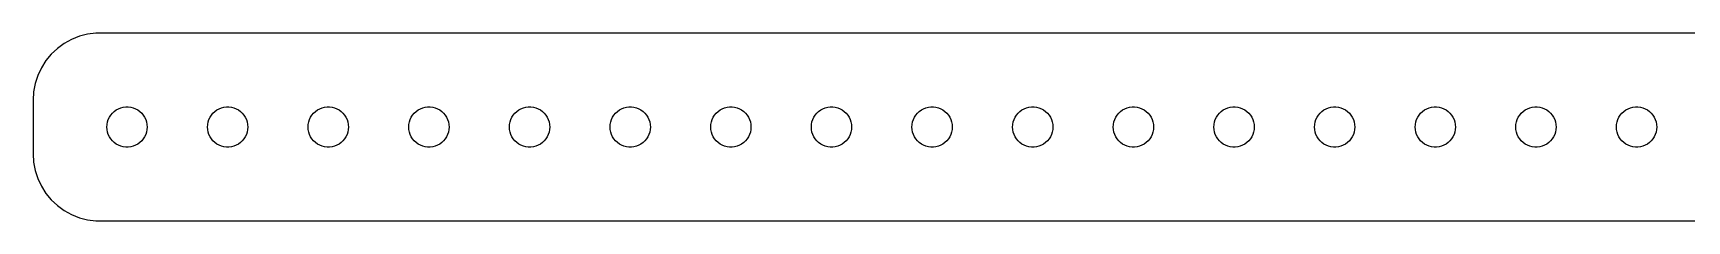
# Model space of a CAD drawing. Header units: metres. Extents: x -254 to 254, y 17 to 31.
# Drawn here: x -254.5 to -131.2, y 17 to 31 of the extents above; entities that cross this region are included whole.
import ezdxf

# ---------------------------------------------------------------- set-up
doc = ezdxf.new("R2010")
doc.units = ezdxf.units.M

msp = doc.modelspace()

# ---------------------------------------------------------------- linework, layer by layer
for p, q in [((-250.437, 30.9114), (-251.045, 30.7553)), ((-249.814, 30.9901), (-250.437, 30.9114)), ((249.814, 30.9901), (-249.814, 30.9901)), ((-252.687, 29.8526), (-253.145, 29.4227)), ((-252.179, 30.2216), (-252.687, 29.8526)), ((-251.629, 30.5241), (-252.179, 30.2216)), ((-251.045, 30.7553), (-251.629, 30.5241)), ((-253.882, 28.4088), (-254.149, 27.8406)), ((-253.545, 28.9389), (-253.882, 28.4088)), ((-253.145, 29.4227), (-253.545, 28.9389)), ((-254.343, 27.2434), (-254.461, 26.6267)), ((-254.149, 27.8406), (-254.343, 27.2434)), ((-254.461, 26.6267), (-254.5, 26)), ((-254.5, 26), (-254.5, 22)), ((-248.895, 24.5522), (-248.814, 24.7226)), ((-248.814, 24.7226), (-248.714, 24.8817)), ((-248.714, 24.8817), (-248.593, 25.0268)), ((-248.593, 25.0268), (-248.456, 25.1558)), ((-248.456, 25.1558), (-248.304, 25.2665)), ((-248.304, 25.2665), (-248.139, 25.3572)), ((-248.139, 25.3572), (-247.964, 25.4266)), ((-247.964, 25.4266), (-247.781, 25.4734)), ((-247.781, 25.4734), (-247.594, 25.497)), ((-247.594, 25.497), (-247.406, 25.497)), ((-247.406, 25.497), (-247.219, 25.4734)), ((-247.219, 25.4734), (-247.036, 25.4266)), ((-247.036, 25.4266), (-246.861, 25.3572)), ((-246.861, 25.3572), (-246.696, 25.2665)), ((-246.696, 25.2665), (-246.544, 25.1558)), ((-246.544, 25.1558), (-246.407, 25.0268)), ((-246.407, 25.0268), (-246.286, 24.8817)), ((-246.286, 24.8817), (-246.186, 24.7226)), ((-246.186, 24.7226), (-246.105, 24.5522)), ((-241.395, 24.5522), (-241.314, 24.7226)), ((-241.314, 24.7226), (-241.214, 24.8817)), ((-241.214, 24.8817), (-241.093, 25.0268)), ((-241.093, 25.0268), (-240.956, 25.1558)), ((-240.956, 25.1558), (-240.804, 25.2665)), ((-240.804, 25.2665), (-240.639, 25.3572)), ((-240.639, 25.3572), (-240.464, 25.4266)), ((-240.464, 25.4266), (-240.281, 25.4734)), ((-240.281, 25.4734), (-240.094, 25.497)), ((-240.094, 25.497), (-239.906, 25.497)), ((-239.906, 25.497), (-239.719, 25.4734)), ((-239.719, 25.4734), (-239.536, 25.4266)), ((-239.536, 25.4266), (-239.361, 25.3572)), ((-239.361, 25.3572), (-239.196, 25.2665)), ((-239.196, 25.2665), (-239.044, 25.1558)), ((-239.044, 25.1558), (-238.907, 25.0268)), ((-238.907, 25.0268), (-238.786, 24.8817)), ((-238.786, 24.8817), (-238.686, 24.7226)), ((-238.686, 24.7226), (-238.605, 24.5522)), ((-233.895, 24.5522), (-233.814, 24.7226)), ((-233.814, 24.7226), (-233.714, 24.8817)), ((-233.714, 24.8817), (-233.593, 25.0268)), ((-233.593, 25.0268), (-233.456, 25.1558)), ((-233.456, 25.1558), (-233.304, 25.2665)), ((-233.304, 25.2665), (-233.139, 25.3572)), ((-233.139, 25.3572), (-232.964, 25.4266)), ((-232.964, 25.4266), (-232.781, 25.4734)), ((-232.781, 25.4734), (-232.594, 25.497)), ((-232.594, 25.497), (-232.406, 25.497)), ((-232.406, 25.497), (-232.219, 25.4734)), ((-232.219, 25.4734), (-232.036, 25.4266)), ((-232.036, 25.4266), (-231.861, 25.3572)), ((-231.861, 25.3572), (-231.696, 25.2665)), ((-231.696, 25.2665), (-231.544, 25.1558)), ((-231.544, 25.1558), (-231.407, 25.0268)), ((-231.407, 25.0268), (-231.286, 24.8817)), ((-231.286, 24.8817), (-231.186, 24.7226)), ((-231.186, 24.7226), (-231.105, 24.5522)), ((-226.395, 24.5522), (-226.314, 24.7226)), ((-226.314, 24.7226), (-226.214, 24.8817)), ((-226.214, 24.8817), (-226.093, 25.0268)), ((-226.093, 25.0268), (-225.956, 25.1558)), ((-225.956, 25.1558), (-225.804, 25.2665)), ((-225.804, 25.2665), (-225.639, 25.3572)), ((-225.639, 25.3572), (-225.464, 25.4266)), ((-225.464, 25.4266), (-225.281, 25.4734)), ((-225.281, 25.4734), (-225.094, 25.497)), ((-225.094, 25.497), (-224.906, 25.497)), ((-224.906, 25.497), (-224.719, 25.4734)), ((-224.719, 25.4734), (-224.536, 25.4266)), ((-224.536, 25.4266), (-224.361, 25.3572)), ((-224.361, 25.3572), (-224.196, 25.2665)), ((-224.196, 25.2665), (-224.044, 25.1558)), ((-224.044, 25.1558), (-223.907, 25.0268)), ((-223.907, 25.0268), (-223.786, 24.8817)), ((-223.786, 24.8817), (-223.686, 24.7226)), ((-223.686, 24.7226), (-223.605, 24.5522)), ((-218.895, 24.5522), (-218.814, 24.7226)), ((-218.814, 24.7226), (-218.714, 24.8817)), ((-218.714, 24.8817), (-218.593, 25.0268)), ((-218.593, 25.0268), (-218.456, 25.1558)), ((-218.456, 25.1558), (-218.304, 25.2665)), ((-218.304, 25.2665), (-218.139, 25.3572)), ((-218.139, 25.3572), (-217.964, 25.4266)), ((-217.964, 25.4266), (-217.781, 25.4734)), ((-217.781, 25.4734), (-217.594, 25.497)), ((-217.594, 25.497), (-217.406, 25.497)), ((-217.406, 25.497), (-217.219, 25.4734)), ((-217.219, 25.4734), (-217.036, 25.4266)), ((-217.036, 25.4266), (-216.861, 25.3572)), ((-216.861, 25.3572), (-216.696, 25.2665)), ((-216.696, 25.2665), (-216.544, 25.1558)), ((-216.544, 25.1558), (-216.407, 25.0268)), ((-216.407, 25.0268), (-216.286, 24.8817)), ((-216.286, 24.8817), (-216.186, 24.7226)), ((-216.186, 24.7226), (-216.105, 24.5522)), ((-211.395, 24.5522), (-211.314, 24.7226)), ((-211.314, 24.7226), (-211.214, 24.8817)), ((-211.214, 24.8817), (-211.093, 25.0268)), ((-211.093, 25.0268), (-210.956, 25.1558)), ((-210.956, 25.1558), (-210.804, 25.2665)), ((-210.804, 25.2665), (-210.639, 25.3572)), ((-210.639, 25.3572), (-210.464, 25.4266)), ((-210.464, 25.4266), (-210.281, 25.4734)), ((-210.281, 25.4734), (-210.094, 25.497)), ((-210.094, 25.497), (-209.906, 25.497)), ((-209.906, 25.497), (-209.719, 25.4734)), ((-209.719, 25.4734), (-209.536, 25.4266)), ((-209.536, 25.4266), (-209.361, 25.3572)), ((-209.361, 25.3572), (-209.196, 25.2665)), ((-209.196, 25.2665), (-209.044, 25.1558)), ((-209.044, 25.1558), (-208.907, 25.0268)), ((-208.907, 25.0268), (-208.786, 24.8817)), ((-208.786, 24.8817), (-208.686, 24.7226)), ((-208.686, 24.7226), (-208.605, 24.5522)), ((-203.895, 24.5522), (-203.814, 24.7226)), ((-203.814, 24.7226), (-203.714, 24.8817)), ((-203.714, 24.8817), (-203.593, 25.0268)), ((-203.593, 25.0268), (-203.456, 25.1558)), ((-203.456, 25.1558), (-203.304, 25.2665)), ((-203.304, 25.2665), (-203.139, 25.3572)), ((-203.139, 25.3572), (-202.964, 25.4266)), ((-202.964, 25.4266), (-202.781, 25.4734)), ((-202.781, 25.4734), (-202.594, 25.497)), ((-202.594, 25.497), (-202.406, 25.497)), ((-202.406, 25.497), (-202.219, 25.4734)), ((-202.219, 25.4734), (-202.036, 25.4266)), ((-202.036, 25.4266), (-201.861, 25.3572)), ((-201.861, 25.3572), (-201.696, 25.2665)), ((-201.696, 25.2665), (-201.544, 25.1558)), ((-201.544, 25.1558), (-201.407, 25.0268)), ((-201.407, 25.0268), (-201.286, 24.8817)), ((-201.286, 24.8817), (-201.186, 24.7226)), ((-201.186, 24.7226), (-201.105, 24.5522)), ((-196.395, 24.5522), (-196.314, 24.7226)), ((-196.314, 24.7226), (-196.214, 24.8817)), ((-196.214, 24.8817), (-196.093, 25.0268)), ((-196.093, 25.0268), (-195.956, 25.1558)), ((-195.956, 25.1558), (-195.804, 25.2665)), ((-195.804, 25.2665), (-195.639, 25.3572)), ((-195.639, 25.3572), (-195.464, 25.4266)), ((-195.464, 25.4266), (-195.281, 25.4734)), ((-195.281, 25.4734), (-195.094, 25.497)), ((-195.094, 25.497), (-194.906, 25.497)), ((-194.906, 25.497), (-194.719, 25.4734)), ((-194.719, 25.4734), (-194.536, 25.4266)), ((-194.536, 25.4266), (-194.361, 25.3572)), ((-194.361, 25.3572), (-194.196, 25.2665)), ((-194.196, 25.2665), (-194.044, 25.1558)), ((-194.044, 25.1558), (-193.907, 25.0268)), ((-193.907, 25.0268), (-193.786, 24.8817)), ((-193.786, 24.8817), (-193.686, 24.7226)), ((-193.686, 24.7226), (-193.605, 24.5522)), ((-188.895, 24.5522), (-188.814, 24.7226)), ((-188.814, 24.7226), (-188.714, 24.8817)), ((-188.714, 24.8817), (-188.593, 25.0268)), ((-188.593, 25.0268), (-188.456, 25.1558)), ((-188.456, 25.1558), (-188.304, 25.2665)), ((-188.304, 25.2665), (-188.139, 25.3572)), ((-188.139, 25.3572), (-187.964, 25.4266)), ((-187.964, 25.4266), (-187.781, 25.4734)), ((-187.781, 25.4734), (-187.594, 25.497)), ((-187.594, 25.497), (-187.406, 25.497)), ((-187.406, 25.497), (-187.219, 25.4734)), ((-187.219, 25.4734), (-187.036, 25.4266)), ((-187.036, 25.4266), (-186.861, 25.3572)), ((-186.861, 25.3572), (-186.696, 25.2665)), ((-186.696, 25.2665), (-186.544, 25.1558)), ((-186.544, 25.1558), (-186.407, 25.0268)), ((-186.407, 25.0268), (-186.286, 24.8817)), ((-186.286, 24.8817), (-186.186, 24.7226)), ((-186.186, 24.7226), (-186.105, 24.5522)), ((-181.395, 24.5522), (-181.314, 24.7226)), ((-181.314, 24.7226), (-181.214, 24.8817)), ((-181.214, 24.8817), (-181.093, 25.0268)), ((-181.093, 25.0268), (-180.956, 25.1558)), ((-180.956, 25.1558), (-180.804, 25.2665)), ((-180.804, 25.2665), (-180.639, 25.3572)), ((-180.639, 25.3572), (-180.464, 25.4266)), ((-180.464, 25.4266), (-180.281, 25.4734)), ((-180.281, 25.4734), (-180.094, 25.497)), ((-180.094, 25.497), (-179.906, 25.497)), ((-179.906, 25.497), (-179.719, 25.4734)), ((-179.719, 25.4734), (-179.536, 25.4266)), ((-179.536, 25.4266), (-179.361, 25.3572)), ((-179.361, 25.3572), (-179.196, 25.2665)), ((-179.196, 25.2665), (-179.044, 25.1558)), ((-179.044, 25.1558), (-178.907, 25.0268)), ((-178.907, 25.0268), (-178.786, 24.8817)), ((-178.786, 24.8817), (-178.686, 24.7226)), ((-178.686, 24.7226), (-178.605, 24.5522)), ((-173.895, 24.5522), (-173.814, 24.7226)), ((-173.814, 24.7226), (-173.714, 24.8817)), ((-173.714, 24.8817), (-173.593, 25.0268)), ((-173.593, 25.0268), (-173.456, 25.1558)), ((-173.456, 25.1558), (-173.304, 25.2665)), ((-173.304, 25.2665), (-173.139, 25.3572)), ((-173.139, 25.3572), (-172.964, 25.4266)), ((-172.964, 25.4266), (-172.781, 25.4734)), ((-172.781, 25.4734), (-172.594, 25.497)), ((-172.594, 25.497), (-172.406, 25.497)), ((-172.406, 25.497), (-172.219, 25.4734)), ((-172.219, 25.4734), (-172.036, 25.4266)), ((-172.036, 25.4266), (-171.861, 25.3572)), ((-171.861, 25.3572), (-171.696, 25.2665)), ((-171.696, 25.2665), (-171.544, 25.1558)), ((-171.544, 25.1558), (-171.407, 25.0268)), ((-171.407, 25.0268), (-171.286, 24.8817)), ((-171.286, 24.8817), (-171.186, 24.7226)), ((-171.186, 24.7226), (-171.105, 24.5522)), ((-166.395, 24.5522), (-166.314, 24.7226)), ((-166.314, 24.7226), (-166.214, 24.8817)), ((-166.214, 24.8817), (-166.093, 25.0268)), ((-166.093, 25.0268), (-165.956, 25.1558)), ((-165.956, 25.1558), (-165.804, 25.2665)), ((-165.804, 25.2665), (-165.639, 25.3572)), ((-165.639, 25.3572), (-165.464, 25.4266)), ((-165.464, 25.4266), (-165.281, 25.4734)), ((-165.281, 25.4734), (-165.094, 25.497)), ((-165.094, 25.497), (-164.906, 25.497)), ((-164.906, 25.497), (-164.719, 25.4734)), ((-164.719, 25.4734), (-164.536, 25.4266)), ((-164.536, 25.4266), (-164.361, 25.3572)), ((-164.361, 25.3572), (-164.196, 25.2665)), ((-164.196, 25.2665), (-164.044, 25.1558)), ((-164.044, 25.1558), (-163.907, 25.0268)), ((-163.907, 25.0268), (-163.786, 24.8817)), ((-163.786, 24.8817), (-163.686, 24.7226)), ((-163.686, 24.7226), (-163.605, 24.5522)), ((-158.895, 24.5522), (-158.814, 24.7226)), ((-158.814, 24.7226), (-158.714, 24.8817)), ((-158.714, 24.8817), (-158.593, 25.0268)), ((-158.593, 25.0268), (-158.456, 25.1558)), ((-158.456, 25.1558), (-158.304, 25.2665)), ((-158.304, 25.2665), (-158.139, 25.3572)), ((-158.139, 25.3572), (-157.964, 25.4266)), ((-157.964, 25.4266), (-157.781, 25.4734)), ((-157.781, 25.4734), (-157.594, 25.497)), ((-157.594, 25.497), (-157.406, 25.497)), ((-157.406, 25.497), (-157.219, 25.4734)), ((-157.219, 25.4734), (-157.036, 25.4266)), ((-157.036, 25.4266), (-156.861, 25.3572)), ((-156.861, 25.3572), (-156.696, 25.2665)), ((-156.696, 25.2665), (-156.544, 25.1558)), ((-156.544, 25.1558), (-156.407, 25.0268)), ((-156.407, 25.0268), (-156.286, 24.8817)), ((-156.286, 24.8817), (-156.186, 24.7226)), ((-156.186, 24.7226), (-156.105, 24.5522)), ((-151.395, 24.5522), (-151.314, 24.7226)), ((-151.314, 24.7226), (-151.214, 24.8817)), ((-151.214, 24.8817), (-151.093, 25.0268)), ((-151.093, 25.0268), (-150.956, 25.1558)), ((-150.956, 25.1558), (-150.804, 25.2665)), ((-150.804, 25.2665), (-150.639, 25.3572)), ((-150.639, 25.3572), (-150.464, 25.4266)), ((-150.464, 25.4266), (-150.281, 25.4734)), ((-150.281, 25.4734), (-150.094, 25.497)), ((-150.094, 25.497), (-149.906, 25.497)), ((-149.906, 25.497), (-149.719, 25.4734)), ((-149.719, 25.4734), (-149.536, 25.4266)), ((-149.536, 25.4266), (-149.361, 25.3572)), ((-149.361, 25.3572), (-149.196, 25.2665)), ((-149.196, 25.2665), (-149.044, 25.1558)), ((-149.044, 25.1558), (-148.907, 25.0268)), ((-148.907, 25.0268), (-148.786, 24.8817)), ((-148.786, 24.8817), (-148.686, 24.7226)), ((-148.686, 24.7226), (-148.605, 24.5522)), ((-143.895, 24.5522), (-143.814, 24.7226)), ((-143.814, 24.7226), (-143.714, 24.8817)), ((-143.714, 24.8817), (-143.593, 25.0268)), ((-143.593, 25.0268), (-143.456, 25.1558)), ((-143.456, 25.1558), (-143.304, 25.2665)), ((-143.304, 25.2665), (-143.139, 25.3572)), ((-143.139, 25.3572), (-142.964, 25.4266)), ((-142.964, 25.4266), (-142.781, 25.4734)), ((-142.781, 25.4734), (-142.594, 25.497)), ((-142.594, 25.497), (-142.406, 25.497)), ((-142.406, 25.497), (-142.219, 25.4734)), ((-142.219, 25.4734), (-142.036, 25.4266)), ((-142.036, 25.4266), (-141.861, 25.3572)), ((-141.861, 25.3572), (-141.696, 25.2665)), ((-141.696, 25.2665), (-141.544, 25.1558)), ((-141.544, 25.1558), (-141.407, 25.0268)), ((-141.407, 25.0268), (-141.286, 24.8817)), ((-141.286, 24.8817), (-141.186, 24.7226)), ((-141.186, 24.7226), (-141.105, 24.5522)), ((-136.395, 24.5522), (-136.314, 24.7226)), ((-136.314, 24.7226), (-136.214, 24.8817)), ((-136.214, 24.8817), (-136.093, 25.0268)), ((-136.093, 25.0268), (-135.956, 25.1558)), ((-135.956, 25.1558), (-135.804, 25.2665)), ((-135.804, 25.2665), (-135.639, 25.3572)), ((-135.639, 25.3572), (-135.464, 25.4266)), ((-135.464, 25.4266), (-135.281, 25.4734)), ((-135.281, 25.4734), (-135.094, 25.497)), ((-135.094, 25.497), (-134.906, 25.497)), ((-134.906, 25.497), (-134.719, 25.4734)), ((-134.719, 25.4734), (-134.536, 25.4266)), ((-134.536, 25.4266), (-134.361, 25.3572)), ((-134.361, 25.3572), (-134.196, 25.2665)), ((-134.196, 25.2665), (-134.044, 25.1558)), ((-134.044, 25.1558), (-133.907, 25.0268)), ((-133.907, 25.0268), (-133.786, 24.8817)), ((-133.786, 24.8817), (-133.686, 24.7226)), ((-133.686, 24.7226), (-133.605, 24.5522)), ((-249, 24), (-248.988, 24.188)), ((-248.988, 23.812), (-249, 24)), ((-248.988, 24.188), (-248.953, 24.373)), ((-248.953, 23.627), (-248.988, 23.812)), ((-248.953, 24.373), (-248.895, 24.5522)), ((-248.895, 23.4478), (-248.953, 23.627)), ((-248.814, 23.2774), (-248.895, 23.4478)), ((-246.105, 23.4478), (-246.186, 23.2774)), ((-246.105, 24.5522), (-246.047, 24.373)), ((-246.047, 23.627), (-246.105, 23.4478)), ((-246.047, 24.373), (-246.012, 24.188)), ((-246.012, 23.812), (-246.047, 23.627)), ((-246.012, 24.188), (-246, 24)), ((-246, 24), (-246.012, 23.812)), ((-241.5, 24), (-241.488, 24.188)), ((-241.488, 23.812), (-241.5, 24)), ((-241.488, 24.188), (-241.453, 24.373)), ((-241.453, 23.627), (-241.488, 23.812)), ((-241.453, 24.373), (-241.395, 24.5522)), ((-241.395, 23.4478), (-241.453, 23.627)), ((-241.314, 23.2774), (-241.395, 23.4478)), ((-238.605, 23.4478), (-238.686, 23.2774)), ((-238.605, 24.5522), (-238.547, 24.373)), ((-238.547, 23.627), (-238.605, 23.4478)), ((-238.547, 24.373), (-238.512, 24.188)), ((-238.512, 23.812), (-238.547, 23.627)), ((-238.512, 24.188), (-238.5, 24)), ((-238.5, 24), (-238.512, 23.812)), ((-234, 24), (-233.988, 24.188)), ((-233.988, 23.812), (-234, 24)), ((-233.988, 24.188), (-233.953, 24.373)), ((-233.953, 23.627), (-233.988, 23.812)), ((-233.953, 24.373), (-233.895, 24.5522)), ((-233.895, 23.4478), (-233.953, 23.627)), ((-233.814, 23.2774), (-233.895, 23.4478)), ((-231.105, 23.4478), (-231.186, 23.2774)), ((-231.105, 24.5522), (-231.047, 24.373)), ((-231.047, 23.627), (-231.105, 23.4478)), ((-231.047, 24.373), (-231.012, 24.188)), ((-231.012, 23.812), (-231.047, 23.627)), ((-231.012, 24.188), (-231, 24)), ((-231, 24), (-231.012, 23.812)), ((-226.5, 24), (-226.488, 24.188)), ((-226.488, 23.812), (-226.5, 24)), ((-226.488, 24.188), (-226.453, 24.373)), ((-226.453, 23.627), (-226.488, 23.812)), ((-226.453, 24.373), (-226.395, 24.5522)), ((-226.395, 23.4478), (-226.453, 23.627)), ((-226.314, 23.2774), (-226.395, 23.4478)), ((-223.605, 23.4478), (-223.686, 23.2774)), ((-223.605, 24.5522), (-223.547, 24.373)), ((-223.547, 23.627), (-223.605, 23.4478)), ((-223.547, 24.373), (-223.512, 24.188)), ((-223.512, 23.812), (-223.547, 23.627)), ((-223.512, 24.188), (-223.5, 24)), ((-223.5, 24), (-223.512, 23.812)), ((-219, 24), (-218.988, 24.188)), ((-218.988, 23.812), (-219, 24)), ((-218.988, 24.188), (-218.953, 24.373)), ((-218.953, 23.627), (-218.988, 23.812)), ((-218.953, 24.373), (-218.895, 24.5522)), ((-218.895, 23.4478), (-218.953, 23.627)), ((-218.814, 23.2774), (-218.895, 23.4478)), ((-216.105, 23.4478), (-216.186, 23.2774)), ((-216.105, 24.5522), (-216.047, 24.373)), ((-216.047, 23.627), (-216.105, 23.4478)), ((-216.047, 24.373), (-216.012, 24.188)), ((-216.012, 23.812), (-216.047, 23.627)), ((-216.012, 24.188), (-216, 24)), ((-216, 24), (-216.012, 23.812)), ((-211.5, 24), (-211.488, 24.188)), ((-211.488, 23.812), (-211.5, 24)), ((-211.488, 24.188), (-211.453, 24.373)), ((-211.453, 23.627), (-211.488, 23.812)), ((-211.453, 24.373), (-211.395, 24.5522)), ((-211.395, 23.4478), (-211.453, 23.627)), ((-211.314, 23.2774), (-211.395, 23.4478)), ((-208.605, 23.4478), (-208.686, 23.2774)), ((-208.605, 24.5522), (-208.547, 24.373)), ((-208.547, 23.627), (-208.605, 23.4478)), ((-208.547, 24.373), (-208.512, 24.188)), ((-208.512, 23.812), (-208.547, 23.627)), ((-208.512, 24.188), (-208.5, 24)), ((-208.5, 24), (-208.512, 23.812)), ((-204, 24), (-203.988, 24.188)), ((-203.988, 23.812), (-204, 24)), ((-203.988, 24.188), (-203.953, 24.373)), ((-203.953, 23.627), (-203.988, 23.812)), ((-203.953, 24.373), (-203.895, 24.5522)), ((-203.895, 23.4478), (-203.953, 23.627)), ((-203.814, 23.2774), (-203.895, 23.4478)), ((-201.105, 23.4478), (-201.186, 23.2774)), ((-201.105, 24.5522), (-201.047, 24.373)), ((-201.047, 23.627), (-201.105, 23.4478)), ((-201.047, 24.373), (-201.012, 24.188)), ((-201.012, 23.812), (-201.047, 23.627)), ((-201.012, 24.188), (-201, 24)), ((-201, 24), (-201.012, 23.812)), ((-196.5, 24), (-196.488, 24.188)), ((-196.488, 23.812), (-196.5, 24)), ((-196.488, 24.188), (-196.453, 24.373)), ((-196.453, 23.627), (-196.488, 23.812)), ((-196.453, 24.373), (-196.395, 24.5522)), ((-196.395, 23.4478), (-196.453, 23.627)), ((-196.314, 23.2774), (-196.395, 23.4478)), ((-193.605, 23.4478), (-193.686, 23.2774)), ((-193.605, 24.5522), (-193.547, 24.373)), ((-193.547, 23.627), (-193.605, 23.4478)), ((-193.547, 24.373), (-193.512, 24.188)), ((-193.512, 23.812), (-193.547, 23.627)), ((-193.512, 24.188), (-193.5, 24)), ((-193.5, 24), (-193.512, 23.812)), ((-189, 24), (-188.988, 24.188)), ((-188.988, 23.812), (-189, 24)), ((-188.988, 24.188), (-188.953, 24.373)), ((-188.953, 23.627), (-188.988, 23.812)), ((-188.953, 24.373), (-188.895, 24.5522)), ((-188.895, 23.4478), (-188.953, 23.627)), ((-188.814, 23.2774), (-188.895, 23.4478)), ((-186.105, 23.4478), (-186.186, 23.2774)), ((-186.105, 24.5522), (-186.047, 24.373)), ((-186.047, 23.627), (-186.105, 23.4478)), ((-186.047, 24.373), (-186.012, 24.188)), ((-186.012, 23.812), (-186.047, 23.627)), ((-186.012, 24.188), (-186, 24)), ((-186, 24), (-186.012, 23.812)), ((-181.5, 24), (-181.488, 24.188)), ((-181.488, 23.812), (-181.5, 24)), ((-181.488, 24.188), (-181.453, 24.373)), ((-181.453, 23.627), (-181.488, 23.812)), ((-181.453, 24.373), (-181.395, 24.5522)), ((-181.395, 23.4478), (-181.453, 23.627)), ((-181.314, 23.2774), (-181.395, 23.4478)), ((-178.605, 23.4478), (-178.686, 23.2774)), ((-178.605, 24.5522), (-178.547, 24.373)), ((-178.547, 23.627), (-178.605, 23.4478)), ((-178.547, 24.373), (-178.512, 24.188)), ((-178.512, 23.812), (-178.547, 23.627)), ((-178.512, 24.188), (-178.5, 24)), ((-178.5, 24), (-178.512, 23.812)), ((-174, 24), (-173.988, 24.188)), ((-173.988, 23.812), (-174, 24)), ((-173.988, 24.188), (-173.953, 24.373)), ((-173.953, 23.627), (-173.988, 23.812)), ((-173.953, 24.373), (-173.895, 24.5522)), ((-173.895, 23.4478), (-173.953, 23.627)), ((-173.814, 23.2774), (-173.895, 23.4478)), ((-171.105, 23.4478), (-171.186, 23.2774)), ((-171.105, 24.5522), (-171.047, 24.373)), ((-171.047, 23.627), (-171.105, 23.4478)), ((-171.047, 24.373), (-171.012, 24.188)), ((-171.012, 23.812), (-171.047, 23.627)), ((-171.012, 24.188), (-171, 24)), ((-171, 24), (-171.012, 23.812)), ((-166.5, 24), (-166.488, 24.188)), ((-166.488, 23.812), (-166.5, 24)), ((-166.488, 24.188), (-166.453, 24.373)), ((-166.453, 23.627), (-166.488, 23.812)), ((-166.453, 24.373), (-166.395, 24.5522)), ((-166.395, 23.4478), (-166.453, 23.627)), ((-166.314, 23.2774), (-166.395, 23.4478)), ((-163.605, 23.4478), (-163.686, 23.2774)), ((-163.605, 24.5522), (-163.547, 24.373)), ((-163.547, 23.627), (-163.605, 23.4478)), ((-163.547, 24.373), (-163.512, 24.188)), ((-163.512, 23.812), (-163.547, 23.627)), ((-163.512, 24.188), (-163.5, 24)), ((-163.5, 24), (-163.512, 23.812)), ((-159, 24), (-158.988, 24.188)), ((-158.988, 23.812), (-159, 24)), ((-158.988, 24.188), (-158.953, 24.373)), ((-158.953, 23.627), (-158.988, 23.812)), ((-158.953, 24.373), (-158.895, 24.5522)), ((-158.895, 23.4478), (-158.953, 23.627)), ((-158.814, 23.2774), (-158.895, 23.4478)), ((-156.105, 23.4478), (-156.186, 23.2774)), ((-156.105, 24.5522), (-156.047, 24.373)), ((-156.047, 23.627), (-156.105, 23.4478)), ((-156.047, 24.373), (-156.012, 24.188)), ((-156.012, 23.812), (-156.047, 23.627)), ((-156.012, 24.188), (-156, 24)), ((-156, 24), (-156.012, 23.812)), ((-151.5, 24), (-151.488, 24.188)), ((-151.488, 23.812), (-151.5, 24)), ((-151.488, 24.188), (-151.453, 24.373)), ((-151.453, 23.627), (-151.488, 23.812)), ((-151.453, 24.373), (-151.395, 24.5522)), ((-151.395, 23.4478), (-151.453, 23.627)), ((-151.314, 23.2774), (-151.395, 23.4478)), ((-148.605, 23.4478), (-148.686, 23.2774)), ((-148.605, 24.5522), (-148.547, 24.373)), ((-148.547, 23.627), (-148.605, 23.4478)), ((-148.547, 24.373), (-148.512, 24.188)), ((-148.512, 23.812), (-148.547, 23.627)), ((-148.512, 24.188), (-148.5, 24)), ((-148.5, 24), (-148.512, 23.812)), ((-144, 24), (-143.988, 24.188)), ((-143.988, 23.812), (-144, 24)), ((-143.988, 24.188), (-143.953, 24.373)), ((-143.953, 23.627), (-143.988, 23.812)), ((-143.953, 24.373), (-143.895, 24.5522)), ((-143.895, 23.4478), (-143.953, 23.627)), ((-143.814, 23.2774), (-143.895, 23.4478)), ((-141.105, 23.4478), (-141.186, 23.2774)), ((-141.105, 24.5522), (-141.047, 24.373)), ((-141.047, 23.627), (-141.105, 23.4478)), ((-141.047, 24.373), (-141.012, 24.188)), ((-141.012, 23.812), (-141.047, 23.627)), ((-141.012, 24.188), (-141, 24)), ((-141, 24), (-141.012, 23.812)), ((-136.5, 24), (-136.488, 24.188)), ((-136.488, 23.812), (-136.5, 24)), ((-136.488, 24.188), (-136.453, 24.373)), ((-136.453, 23.627), (-136.488, 23.812)), ((-136.453, 24.373), (-136.395, 24.5522)), ((-136.395, 23.4478), (-136.453, 23.627)), ((-136.314, 23.2774), (-136.395, 23.4478)), ((-133.605, 23.4478), (-133.686, 23.2774)), ((-133.605, 24.5522), (-133.547, 24.373)), ((-133.547, 23.627), (-133.605, 23.4478)), ((-133.547, 24.373), (-133.512, 24.188)), ((-133.512, 23.812), (-133.547, 23.627)), ((-133.512, 24.188), (-133.5, 24)), ((-133.5, 24), (-133.512, 23.812)), ((-248.714, 23.1183), (-248.814, 23.2774)), ((-248.593, 22.9732), (-248.714, 23.1183)), ((-248.456, 22.8442), (-248.593, 22.9732)), ((-248.304, 22.7335), (-248.456, 22.8442)), ((-248.139, 22.6428), (-248.304, 22.7335)), ((-247.964, 22.5734), (-248.139, 22.6428)), ((-247.781, 22.5266), (-247.964, 22.5734)), ((-247.594, 22.503), (-247.781, 22.5266)), ((-247.406, 22.503), (-247.594, 22.503)), ((-247.219, 22.5266), (-247.406, 22.503)), ((-247.036, 22.5734), (-247.219, 22.5266)), ((-246.861, 22.6428), (-247.036, 22.5734)), ((-246.696, 22.7335), (-246.861, 22.6428)), ((-246.544, 22.8442), (-246.696, 22.7335)), ((-246.407, 22.9732), (-246.544, 22.8442)), ((-246.286, 23.1183), (-246.407, 22.9732)), ((-246.186, 23.2774), (-246.286, 23.1183)), ((-241.214, 23.1183), (-241.314, 23.2774)), ((-241.093, 22.9732), (-241.214, 23.1183)), ((-240.956, 22.8442), (-241.093, 22.9732)), ((-240.804, 22.7335), (-240.956, 22.8442)), ((-240.639, 22.6428), (-240.804, 22.7335)), ((-240.464, 22.5734), (-240.639, 22.6428)), ((-240.281, 22.5266), (-240.464, 22.5734)), ((-240.094, 22.503), (-240.281, 22.5266)), ((-239.906, 22.503), (-240.094, 22.503)), ((-239.719, 22.5266), (-239.906, 22.503)), ((-239.536, 22.5734), (-239.719, 22.5266)), ((-239.361, 22.6428), (-239.536, 22.5734)), ((-239.196, 22.7335), (-239.361, 22.6428)), ((-239.044, 22.8442), (-239.196, 22.7335)), ((-238.907, 22.9732), (-239.044, 22.8442)), ((-238.786, 23.1183), (-238.907, 22.9732)), ((-238.686, 23.2774), (-238.786, 23.1183)), ((-233.714, 23.1183), (-233.814, 23.2774)), ((-233.593, 22.9732), (-233.714, 23.1183)), ((-233.456, 22.8442), (-233.593, 22.9732)), ((-233.304, 22.7335), (-233.456, 22.8442)), ((-233.139, 22.6428), (-233.304, 22.7335)), ((-232.964, 22.5734), (-233.139, 22.6428)), ((-232.781, 22.5266), (-232.964, 22.5734)), ((-232.594, 22.503), (-232.781, 22.5266)), ((-232.406, 22.503), (-232.594, 22.503)), ((-232.219, 22.5266), (-232.406, 22.503)), ((-232.036, 22.5734), (-232.219, 22.5266)), ((-231.861, 22.6428), (-232.036, 22.5734)), ((-231.696, 22.7335), (-231.861, 22.6428)), ((-231.544, 22.8442), (-231.696, 22.7335)), ((-231.407, 22.9732), (-231.544, 22.8442)), ((-231.286, 23.1183), (-231.407, 22.9732)), ((-231.186, 23.2774), (-231.286, 23.1183)), ((-226.214, 23.1183), (-226.314, 23.2774)), ((-226.093, 22.9732), (-226.214, 23.1183)), ((-225.956, 22.8442), (-226.093, 22.9732)), ((-225.804, 22.7335), (-225.956, 22.8442)), ((-225.639, 22.6428), (-225.804, 22.7335)), ((-225.464, 22.5734), (-225.639, 22.6428)), ((-225.281, 22.5266), (-225.464, 22.5734)), ((-225.094, 22.503), (-225.281, 22.5266)), ((-224.906, 22.503), (-225.094, 22.503)), ((-224.719, 22.5266), (-224.906, 22.503)), ((-224.536, 22.5734), (-224.719, 22.5266)), ((-224.361, 22.6428), (-224.536, 22.5734)), ((-224.196, 22.7335), (-224.361, 22.6428)), ((-224.044, 22.8442), (-224.196, 22.7335)), ((-223.907, 22.9732), (-224.044, 22.8442)), ((-223.786, 23.1183), (-223.907, 22.9732)), ((-223.686, 23.2774), (-223.786, 23.1183)), ((-218.714, 23.1183), (-218.814, 23.2774)), ((-218.593, 22.9732), (-218.714, 23.1183)), ((-218.456, 22.8442), (-218.593, 22.9732)), ((-218.304, 22.7335), (-218.456, 22.8442)), ((-218.139, 22.6428), (-218.304, 22.7335)), ((-217.964, 22.5734), (-218.139, 22.6428)), ((-217.781, 22.5266), (-217.964, 22.5734)), ((-217.594, 22.503), (-217.781, 22.5266)), ((-217.406, 22.503), (-217.594, 22.503)), ((-217.219, 22.5266), (-217.406, 22.503)), ((-217.036, 22.5734), (-217.219, 22.5266)), ((-216.861, 22.6428), (-217.036, 22.5734)), ((-216.696, 22.7335), (-216.861, 22.6428)), ((-216.544, 22.8442), (-216.696, 22.7335)), ((-216.407, 22.9732), (-216.544, 22.8442)), ((-216.286, 23.1183), (-216.407, 22.9732)), ((-216.186, 23.2774), (-216.286, 23.1183)), ((-211.214, 23.1183), (-211.314, 23.2774)), ((-211.093, 22.9732), (-211.214, 23.1183)), ((-210.956, 22.8442), (-211.093, 22.9732)), ((-210.804, 22.7335), (-210.956, 22.8442)), ((-210.639, 22.6428), (-210.804, 22.7335)), ((-210.464, 22.5734), (-210.639, 22.6428)), ((-210.281, 22.5266), (-210.464, 22.5734)), ((-210.094, 22.503), (-210.281, 22.5266)), ((-209.906, 22.503), (-210.094, 22.503)), ((-209.719, 22.5266), (-209.906, 22.503)), ((-209.536, 22.5734), (-209.719, 22.5266)), ((-209.361, 22.6428), (-209.536, 22.5734)), ((-209.196, 22.7335), (-209.361, 22.6428)), ((-209.044, 22.8442), (-209.196, 22.7335)), ((-208.907, 22.9732), (-209.044, 22.8442)), ((-208.786, 23.1183), (-208.907, 22.9732)), ((-208.686, 23.2774), (-208.786, 23.1183)), ((-203.714, 23.1183), (-203.814, 23.2774)), ((-203.593, 22.9732), (-203.714, 23.1183)), ((-203.456, 22.8442), (-203.593, 22.9732)), ((-203.304, 22.7335), (-203.456, 22.8442)), ((-203.139, 22.6428), (-203.304, 22.7335)), ((-202.964, 22.5734), (-203.139, 22.6428)), ((-202.781, 22.5266), (-202.964, 22.5734)), ((-202.594, 22.503), (-202.781, 22.5266)), ((-202.406, 22.503), (-202.594, 22.503)), ((-202.219, 22.5266), (-202.406, 22.503)), ((-202.036, 22.5734), (-202.219, 22.5266)), ((-201.861, 22.6428), (-202.036, 22.5734)), ((-201.696, 22.7335), (-201.861, 22.6428)), ((-201.544, 22.8442), (-201.696, 22.7335)), ((-201.407, 22.9732), (-201.544, 22.8442)), ((-201.286, 23.1183), (-201.407, 22.9732)), ((-201.186, 23.2774), (-201.286, 23.1183)), ((-196.214, 23.1183), (-196.314, 23.2774)), ((-196.093, 22.9732), (-196.214, 23.1183)), ((-195.956, 22.8442), (-196.093, 22.9732)), ((-195.804, 22.7335), (-195.956, 22.8442)), ((-195.639, 22.6428), (-195.804, 22.7335)), ((-195.464, 22.5734), (-195.639, 22.6428)), ((-195.281, 22.5266), (-195.464, 22.5734)), ((-195.094, 22.503), (-195.281, 22.5266)), ((-194.906, 22.503), (-195.094, 22.503)), ((-194.719, 22.5266), (-194.906, 22.503)), ((-194.536, 22.5734), (-194.719, 22.5266)), ((-194.361, 22.6428), (-194.536, 22.5734)), ((-194.196, 22.7335), (-194.361, 22.6428)), ((-194.044, 22.8442), (-194.196, 22.7335)), ((-193.907, 22.9732), (-194.044, 22.8442)), ((-193.786, 23.1183), (-193.907, 22.9732)), ((-193.686, 23.2774), (-193.786, 23.1183)), ((-188.714, 23.1183), (-188.814, 23.2774)), ((-188.593, 22.9732), (-188.714, 23.1183)), ((-188.456, 22.8442), (-188.593, 22.9732)), ((-188.304, 22.7335), (-188.456, 22.8442)), ((-188.139, 22.6428), (-188.304, 22.7335)), ((-187.964, 22.5734), (-188.139, 22.6428)), ((-187.781, 22.5266), (-187.964, 22.5734)), ((-187.594, 22.503), (-187.781, 22.5266)), ((-187.406, 22.503), (-187.594, 22.503)), ((-187.219, 22.5266), (-187.406, 22.503)), ((-187.036, 22.5734), (-187.219, 22.5266)), ((-186.861, 22.6428), (-187.036, 22.5734)), ((-186.696, 22.7335), (-186.861, 22.6428)), ((-186.544, 22.8442), (-186.696, 22.7335)), ((-186.407, 22.9732), (-186.544, 22.8442)), ((-186.286, 23.1183), (-186.407, 22.9732)), ((-186.186, 23.2774), (-186.286, 23.1183)), ((-181.214, 23.1183), (-181.314, 23.2774)), ((-181.093, 22.9732), (-181.214, 23.1183)), ((-180.956, 22.8442), (-181.093, 22.9732)), ((-180.804, 22.7335), (-180.956, 22.8442)), ((-180.639, 22.6428), (-180.804, 22.7335)), ((-180.464, 22.5734), (-180.639, 22.6428)), ((-180.281, 22.5266), (-180.464, 22.5734)), ((-180.094, 22.503), (-180.281, 22.5266)), ((-179.906, 22.503), (-180.094, 22.503)), ((-179.719, 22.5266), (-179.906, 22.503)), ((-179.536, 22.5734), (-179.719, 22.5266)), ((-179.361, 22.6428), (-179.536, 22.5734)), ((-179.196, 22.7335), (-179.361, 22.6428)), ((-179.044, 22.8442), (-179.196, 22.7335)), ((-178.907, 22.9732), (-179.044, 22.8442)), ((-178.786, 23.1183), (-178.907, 22.9732)), ((-178.686, 23.2774), (-178.786, 23.1183)), ((-173.714, 23.1183), (-173.814, 23.2774)), ((-173.593, 22.9732), (-173.714, 23.1183)), ((-173.456, 22.8442), (-173.593, 22.9732)), ((-173.304, 22.7335), (-173.456, 22.8442)), ((-173.139, 22.6428), (-173.304, 22.7335)), ((-172.964, 22.5734), (-173.139, 22.6428)), ((-172.781, 22.5266), (-172.964, 22.5734)), ((-172.594, 22.503), (-172.781, 22.5266)), ((-172.406, 22.503), (-172.594, 22.503)), ((-172.219, 22.5266), (-172.406, 22.503)), ((-172.036, 22.5734), (-172.219, 22.5266)), ((-171.861, 22.6428), (-172.036, 22.5734)), ((-171.696, 22.7335), (-171.861, 22.6428)), ((-171.544, 22.8442), (-171.696, 22.7335)), ((-171.407, 22.9732), (-171.544, 22.8442)), ((-171.286, 23.1183), (-171.407, 22.9732)), ((-171.186, 23.2774), (-171.286, 23.1183)), ((-166.214, 23.1183), (-166.314, 23.2774)), ((-166.093, 22.9732), (-166.214, 23.1183)), ((-165.956, 22.8442), (-166.093, 22.9732)), ((-165.804, 22.7335), (-165.956, 22.8442)), ((-165.639, 22.6428), (-165.804, 22.7335)), ((-165.464, 22.5734), (-165.639, 22.6428)), ((-165.281, 22.5266), (-165.464, 22.5734)), ((-165.094, 22.503), (-165.281, 22.5266)), ((-164.906, 22.503), (-165.094, 22.503)), ((-164.719, 22.5266), (-164.906, 22.503)), ((-164.536, 22.5734), (-164.719, 22.5266)), ((-164.361, 22.6428), (-164.536, 22.5734)), ((-164.196, 22.7335), (-164.361, 22.6428)), ((-164.044, 22.8442), (-164.196, 22.7335)), ((-163.907, 22.9732), (-164.044, 22.8442)), ((-163.786, 23.1183), (-163.907, 22.9732)), ((-163.686, 23.2774), (-163.786, 23.1183)), ((-158.714, 23.1183), (-158.814, 23.2774)), ((-158.593, 22.9732), (-158.714, 23.1183)), ((-158.456, 22.8442), (-158.593, 22.9732)), ((-158.304, 22.7335), (-158.456, 22.8442)), ((-158.139, 22.6428), (-158.304, 22.7335)), ((-157.964, 22.5734), (-158.139, 22.6428)), ((-157.781, 22.5266), (-157.964, 22.5734)), ((-157.594, 22.503), (-157.781, 22.5266)), ((-157.406, 22.503), (-157.594, 22.503)), ((-157.219, 22.5266), (-157.406, 22.503)), ((-157.036, 22.5734), (-157.219, 22.5266)), ((-156.861, 22.6428), (-157.036, 22.5734)), ((-156.696, 22.7335), (-156.861, 22.6428)), ((-156.544, 22.8442), (-156.696, 22.7335)), ((-156.407, 22.9732), (-156.544, 22.8442)), ((-156.286, 23.1183), (-156.407, 22.9732)), ((-156.186, 23.2774), (-156.286, 23.1183)), ((-151.214, 23.1183), (-151.314, 23.2774)), ((-151.093, 22.9732), (-151.214, 23.1183)), ((-150.956, 22.8442), (-151.093, 22.9732)), ((-150.804, 22.7335), (-150.956, 22.8442)), ((-150.639, 22.6428), (-150.804, 22.7335)), ((-150.464, 22.5734), (-150.639, 22.6428)), ((-150.281, 22.5266), (-150.464, 22.5734)), ((-150.094, 22.503), (-150.281, 22.5266)), ((-149.906, 22.503), (-150.094, 22.503)), ((-149.719, 22.5266), (-149.906, 22.503)), ((-149.536, 22.5734), (-149.719, 22.5266)), ((-149.361, 22.6428), (-149.536, 22.5734)), ((-149.196, 22.7335), (-149.361, 22.6428)), ((-149.044, 22.8442), (-149.196, 22.7335)), ((-148.907, 22.9732), (-149.044, 22.8442)), ((-148.786, 23.1183), (-148.907, 22.9732)), ((-148.686, 23.2774), (-148.786, 23.1183)), ((-143.714, 23.1183), (-143.814, 23.2774)), ((-143.593, 22.9732), (-143.714, 23.1183)), ((-143.456, 22.8442), (-143.593, 22.9732)), ((-143.304, 22.7335), (-143.456, 22.8442)), ((-143.139, 22.6428), (-143.304, 22.7335)), ((-142.964, 22.5734), (-143.139, 22.6428)), ((-142.781, 22.5266), (-142.964, 22.5734)), ((-142.594, 22.503), (-142.781, 22.5266)), ((-142.406, 22.503), (-142.594, 22.503)), ((-142.219, 22.5266), (-142.406, 22.503)), ((-142.036, 22.5734), (-142.219, 22.5266)), ((-141.861, 22.6428), (-142.036, 22.5734)), ((-141.696, 22.7335), (-141.861, 22.6428)), ((-141.544, 22.8442), (-141.696, 22.7335)), ((-141.407, 22.9732), (-141.544, 22.8442)), ((-141.286, 23.1183), (-141.407, 22.9732)), ((-141.186, 23.2774), (-141.286, 23.1183)), ((-136.214, 23.1183), (-136.314, 23.2774)), ((-136.093, 22.9732), (-136.214, 23.1183)), ((-135.956, 22.8442), (-136.093, 22.9732)), ((-135.804, 22.7335), (-135.956, 22.8442)), ((-135.639, 22.6428), (-135.804, 22.7335)), ((-135.464, 22.5734), (-135.639, 22.6428)), ((-135.281, 22.5266), (-135.464, 22.5734)), ((-135.094, 22.503), (-135.281, 22.5266)), ((-134.906, 22.503), (-135.094, 22.503)), ((-134.719, 22.5266), (-134.906, 22.503)), ((-134.536, 22.5734), (-134.719, 22.5266)), ((-134.361, 22.6428), (-134.536, 22.5734)), ((-134.196, 22.7335), (-134.361, 22.6428)), ((-134.044, 22.8442), (-134.196, 22.7335)), ((-133.907, 22.9732), (-134.044, 22.8442)), ((-133.786, 23.1183), (-133.907, 22.9732)), ((-133.686, 23.2774), (-133.786, 23.1183)), ((-254.5, 22), (-254.461, 21.3733)), ((-254.461, 21.3733), (-254.343, 20.7566)), ((-254.343, 20.7566), (-254.149, 20.1594)), ((-254.149, 20.1594), (-253.882, 19.5912)), ((-253.882, 19.5912), (-253.545, 19.0611)), ((-253.545, 19.0611), (-253.145, 18.5773)), ((-253.145, 18.5773), (-252.687, 18.1474)), ((-252.687, 18.1474), (-252.179, 17.7784)), ((-252.179, 17.7784), (-251.629, 17.4759)), ((-251.629, 17.4759), (-251.045, 17.2447)), ((-251.045, 17.2447), (-250.437, 17.0886)), ((-250.437, 17.0886), (-249.814, 17.0099)), ((-249.814, 17.0099), (249.814, 17.0099))]:
    msp.add_line(p, q)

doc.saveas('drawing.dxf')
